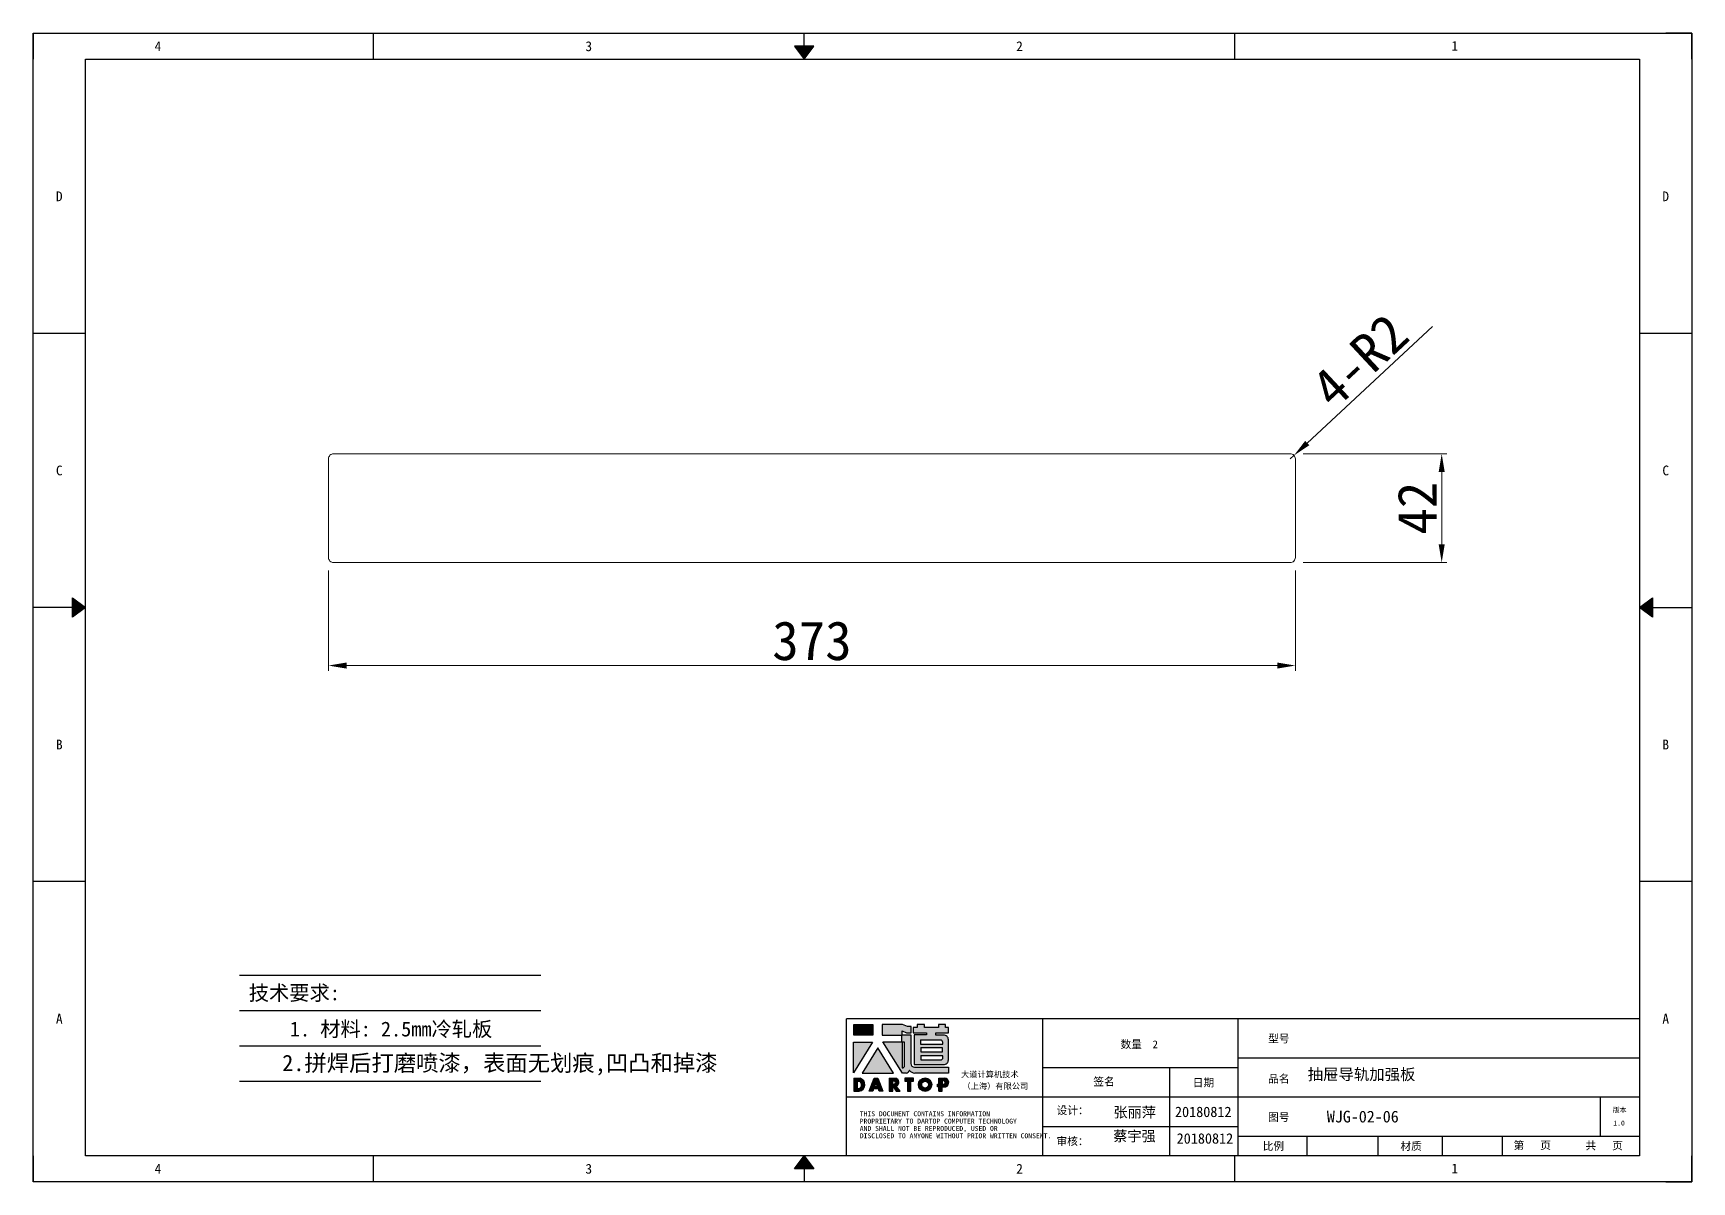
# Model space of a CAD drawing. Header units: millimetres. Extents: x 13106 to 40242, y 18888 to 28426.
# Drawn here: x 39602 to 40242, y 20057 to 20500 of the extents above; entities that cross this region are included whole.
import ezdxf
from ezdxf.enums import TextEntityAlignment as Align

# ---------------------------------------------------------------- set-up
doc = ezdxf.new("R2010")
doc.units = ezdxf.units.MM
doc.header["$PDSIZE"] = -1
doc.linetypes.add('DOT', pattern=[0.25, 0, -0.25])
doc.layers.add('4', color=7, linetype='Continuous')
doc.layers.add('print', color=30, linetype='Continuous')
doc.layers.add('dim', color=2, linetype='Continuous', lineweight=9)
doc.styles.add('Dartop', font='')
doc.styles.add('HZ', font='')
doc.styles.add('hzHT', font='simhei.ttf')
doc.styles.get('Dartop').set_extended_font_data('FangSong_GB2312')
doc.styles.get('HZ').set_extended_font_data('SimSun')
doc.dimstyles.new('3', dxfattribs={"dimtxt": 15, "dimasz": 7, "dimexe": 2, "dimexo": 3, "dimgap": 2, "dimtad": 1, "dimzin": 9, "dimdsep": 46, "dimtxsty": 'Standard', "dimcen": 1, "dimadec": 1, "dimazin": 2, "dimtfac": 0.5, "dimtmove": 0, "dimatfit": 3, "dimfxl": 0, "dimtolj": 1, "dimlwd": 9, "dimlwe": 9, "dimarcsym": 0})

# ---------------------------------------------------------------- blocks, each defined once
blk = doc.blocks.new('*D314')
at = {"layer": 'Defpoints', "color": 0, "lineweight": 9, "transparency": 16777216}
for p in [(39716.27, 20295.65), (40089.27, 20295.65), (40089.27, 20255.94)]:
    blk.add_point(p, dxfattribs=at)
at = {"layer": 'dim', "color": 0, "lineweight": 9, "transparency": 16777216}
for p, q in [((39716.27, 20292.65), (39716.27, 20253.94)), ((40089.27, 20292.65), (40089.27, 20253.94)), ((39723.27, 20255.94), (40082.27, 20255.94))]:
    blk.add_line(p, q, dxfattribs=at)
for points in [[(39723.27, 20257.11), (39723.27, 20254.77), (39716.27, 20255.94)], [(40082.27, 20257.11), (40082.27, 20254.77), (40089.27, 20255.94)]]:
    blk.add_solid(points, dxfattribs=at)
at = {"layer": 'dim', "color": 0, "lineweight": 9, "transparency": 16777216, "insert": (39902.77, 20265.44), "char_height": 15, "attachment_point": 5}
blk.add_mtext('\\A1;373', dxfattribs=at)
blk = doc.blocks.new('*D315')
at = {"layer": 'Defpoints', "color": 0, "lineweight": 9, "transparency": 16777216}
for p in [(40089.27, 20337.65), (40145.72, 20337.65), (40089.27, 20295.65)]:
    blk.add_point(p, dxfattribs=at)
at = {"layer": 'dim', "color": 0, "lineweight": 9, "transparency": 16777216}
for p, q in [((40092.27, 20337.65), (40147.72, 20337.65)), ((40145.72, 20302.65), (40145.72, 20330.65)), ((40092.27, 20295.65), (40147.72, 20295.65))]:
    blk.add_line(p, q, dxfattribs=at)
for points in [[(40144.55, 20330.65), (40146.88, 20330.65), (40145.72, 20337.65)], [(40144.55, 20302.65), (40146.88, 20302.65), (40145.72, 20295.65)]]:
    blk.add_solid(points, dxfattribs=at)
at = {"layer": 'dim', "color": 0, "lineweight": 9, "transparency": 16777216, "insert": (40136.22, 20316.65), "char_height": 15, "attachment_point": 5, "rotation": 90}
blk.add_mtext('\\A1;42', dxfattribs=at)
blk = doc.blocks.new('*D316')
at = {"layer": 'Defpoints', "color": 0, "lineweight": 9, "transparency": 16777216}
for p in [(40087.27, 20335.65), (40088.73, 20337.01)]:
    blk.add_point(p, dxfattribs=at)
at = {"layer": 'dim', "color": 0, "lineweight": 9, "transparency": 16777216}
for p, q in [((40142.16, 20386.76), (40093.85, 20341.78)), ((40087.27, 20335.65), (40088.73, 20337.01))]:
    blk.add_line(p, q, dxfattribs=at)
blk.add_solid([(40093.06, 20342.64), (40094.65, 20340.93), (40088.73, 20337.01)], dxfattribs=at)
at = {"layer": 'dim', "color": 0, "lineweight": 9, "transparency": 16777216, "insert": (40114.09, 20373.61), "char_height": 15, "attachment_point": 5, "rotation": 42.95706}
blk.add_mtext('\\A1;4-R2', dxfattribs=at)
blk = doc.blocks.new('*U107')
at = {"color": 254, "linetype": 'Continuous', "extrusion": (0, 0, -1)}
for points in [[(-17, 0.333), (-16.812, 0.25), (-17, 0.5)], [(-17, 0.333), (-17.188, 0.25), (-16.812, 0.25)], [(-17, 0.333), (-17, 0.5), (-17.188, 0.25)]]:
    blk.add_solid(points, dxfattribs=at)
blk = doc.blocks.new('*U106')
at = {"color": 254, "linetype": 'Continuous', "extrusion": (0, 0, -1)}
for points in [[(-33.167, 11), (-33, 11), (-33.25, 11.188)], [(-33.167, 11), (-33.25, 11.188), (-33.25, 10.812)], [(-33.167, 11), (-33.25, 10.812), (-33, 11)]]:
    blk.add_solid(points, dxfattribs=at)
blk = doc.blocks.new('*U108')
at = {"color": 254, "linetype": 'Continuous'}
for points in [[(17, 21.667), (17.188, 21.75), (16.812, 21.75)], [(17, 21.667), (16.812, 21.75), (17, 21.5)], [(17, 21.667), (17, 21.5), (17.188, 21.75)]]:
    blk.add_solid(points, dxfattribs=at)
blk = doc.blocks.new('*U105')
at = {"color": 254, "linetype": 'Continuous', "extrusion": (0, 0, -1)}
for points in [[(-0.833, 11), (-0.75, 10.812), (-0.75, 11.188)], [(-0.833, 11), (-0.75, 11.188), (-1, 11)], [(-0.833, 11), (-1, 11), (-0.75, 10.812)]]:
    blk.add_solid(points, dxfattribs=at)
blk = doc.blocks.new('dadao')
for p, q in [((48, 19.2), (44.9, 10.4)), ((44.9, 10.4), (51.2, 10.4)), ((51.2, 10.4), (48, 19.2))]:
    blk.add_line(p, q)
for points in [[(41.8, 121.6), (41.8, 143.7), (-0.4, 143.7), (-0.4, 121.6), (41.8, 121.6)], [(104.8, 122), (104.8, 130.3), (114.1, 126.3), (124.2, 126.3), (124.2, 139.6), (115.9, 139.6), (105.1, 143.9), (61.5, 143.9)], [(61.7, 144), (61.7, 121.3), (103.9, 121.3)], [(113.4, 38.7), (105.1, 38.7), (63, 106.5), (103.9, 106.5), (103.9, 120.9), (103.9, 121.3)], [(109.7, 53.6), (109.7, 106.2), (104.3, 106.2), (104.3, 50.4), (106.6, 50.4)], [(144.6, 94.4), (144.6, 84.8), (192, 84.8), (192, 94.1), (144.9, 94.1)], [(120.2, 45), (119.5, 45), (119.5, 44.6)], [(0, 28), (0, 0), (11.8, 0)], [(0.1, 28), (14, 28)], [(7.1, 21.8), (7.1, 6.1), (12, 6.1)], [(7.1, 21.8), (11.4, 21.8)], [(76.8, 28.2), (76.8, 0), (84.1, 0), (84.1, 11.1), (91.6, -0.1), (100.3, -0.1), (91.7, 11.1)], [(76.8, 28.2), (90.6, 28.2)], [(84, 22.7), (84, 15.3), (87.2, 15.3)], [(84, 22.7), (87.3, 22.7)], [(183.7, 0), (183.7, 9.6), (180.6, 9.6), (180.6, 14.9), (183.8, 14.9), (183.8, 28.1), (196.1, 28.1), (196.5, 28.1)], [(183.7, 0), (190.9, 0), (190.9, 9.6), (198.8, 9.6)], [(194.9, 22.3), (190.8, 22.3), (190.8, 15), (194.4, 15)]]:
    blk.add_lwpolyline(points)
blk.add_lwpolyline([(137.1, 144.2), (137.1, 137.9), (128.3, 137.9), (128.3, 126.5), (157.3, 126.5), (157.3, 121.5), (130.3, 121.5), (130.3, 57.5), (194.4, 57.5, 0.414214), (204.4, 67.5), (204.4, 111.3, 0.414214), (194.4, 121.3), (177.5, 121.3), (177.5, 126.3), (204.7, 126.3), (204.7, 137.7), (198.2, 137.7), (198.2, 143.9), (183.3, 143.9), (183.3, 138), (153, 138), (153, 144.2), (137.1, 144.2)], format="xyb", close=True)
for points in [[(104.8, 122), (123.4, 122), (123.4, 60, 0.414214), (131.4, 52), (204.8, 52), (204.8, 39.1), (131.7, 39.1)], [(144.3, 110.8), (144.3, 101.8), (192.3, 101.8), (192.3, 105.5, 0.414214), (187.3, 110.5), (144.3, 110.5)], [(144.6, 77), (144.6, 67.5), (187.6, 67.5, 0.414214), (192.6, 72.5), (192.6, 76.4), (144.6, 76.4)]]:
    blk.add_lwpolyline(points, format="xyb")
for points in [[(-0.3, 106.2), (40.4, 106.2), (-0.3, 39.7), (-0.3, 106.2)], [(51.7, 94.1), (18.4, 39.3), (86.2, 39.3)], [(43.8, 28.2), (51.8, 28.2), (62.6, -0.1), (55, -0.1), (53.2, 5), (42.9, 5), (41.1, 0), (33.6, 0)], [(110, 28.1), (110, 21.9), (116, 21.9), (116, -0.1), (123.2, -0.1), (123.2, 22), (129.2, 22), (129.2, 28.1), (110, 28.1)]]:
    blk.add_lwpolyline(points, close=True)
for radius in [14.5, 7.44]:
    blk.add_circle((154.2, 14.2), radius)
for centre, radius, start, end in [((99.2, 60.7), 12.6, 305.6399, 325.969), ((111.6, 46.7), 8.19, 282.9811, 347.6627), ((136, 61.7), 22.9, 226.7358, 259.3209), ((8.5, 13.9), 8.49, 294.2143, 69.7177), ((9.6, 14.2), 14.4, 278.6604, 72.3203), ((86.4, 19), 3.8, 282.527, 76.7196), ((88.6, 19.4), 8.95, 290.6073, 77.2124), ((193.7, 18.7), 3.8, 280.9891, 72.5513), ((195.7, 18.6), 9.51, 288.8959, 85.2442)]:
    blk.add_arc(centre, radius, start, end)

msp = doc.modelspace()

# ---------------------------------------------------------------- hatches: boundary and pattern name
for points in [[(39926.37, 20117.364), (39918.837, 20117.364), (39918.837, 20113.428), (39926.37, 20113.428)], [(39926.128, 20110.674), (39918.857, 20110.674), (39918.857, 20098.802)], [(39928.143, 20108.52), (39922.199, 20098.723), (39934.302, 20098.723)], [(39941.987, 20096.719), (39938.548, 20096.719), (39938.548, 20095.628), (39939.621, 20095.628), (39939.621, 20091.695), (39940.906, 20091.695), (39940.906, 20095.63), (39941.987, 20095.63)]]:
    msp.add_hatch(color=0).paths.add_polyline_path(points)
h = msp.add_hatch(color=0)
h.paths.add_polyline_path([(39937.629, 20114.972), (39939.291, 20114.254), (39941.089, 20114.254), (39941.089, 20116.633), (39939.606, 20116.633), (39937.674, 20117.396), (39929.93, 20117.396), (39929.93, 20113.372), (39937.464, 20113.372), (39937.464, 20113.291), (39937.464, 20110.719), (39930.158, 20110.719), (39937.673, 20098.625), (39939.161, 20098.625, 0.2793748), (39940.248, 20099.681), (39940.248, 20099.737), (39940.379, 20099.737, 0.1431454), (39942.427, 20098.694), (39955.486, 20098.694), (39955.486, 20100.988), (39942.372, 20100.988, -0.4142136), (39940.943, 20102.417), (39940.943, 20113.499), (39937.629, 20113.499)])
h.paths.add_polyline_path([(39937.54, 20110.668), (39938.498, 20110.667), (39938.498, 20101.281, -0.0889357), (39937.943, 20100.71), (39937.537, 20100.71)], flags=16)
h = msp.add_hatch(color=0)
h.paths.add_polyline_path([(39955.463, 20116.3), (39954.302, 20116.3), (39954.302, 20117.405), (39951.646, 20117.405), (39951.646, 20116.355), (39946.224, 20116.355), (39946.224, 20117.46), (39943.384, 20117.46), (39943.384, 20116.334), (39941.815, 20116.334), (39941.815, 20114.297), (39946.993, 20114.297), (39946.993, 20113.396), (39942.168, 20113.396), (39942.168, 20101.986), (39953.623, 20101.986, 0.4142136), (39955.408, 20103.771), (39955.408, 20111.585, 0.4142136), (39953.623, 20113.371), (39950.595, 20113.371), (39950.595, 20114.255), (39955.463, 20114.255)])
h.paths.add_polyline_path([(39952.358, 20111.436, -0.4142136), (39953.25, 20110.543), (39953.25, 20109.889), (39944.675, 20109.889), (39944.675, 20111.436)], flags=16)
h.paths.add_polyline_path([(39953.195, 20108.507), (39953.195, 20106.849), (39944.73, 20106.849), (39944.73, 20108.507)], flags=16)
h.paths.add_polyline_path([(39953.306, 20105.357), (39953.306, 20104.647, -0.4142136), (39952.413, 20103.754), (39944.73, 20103.754), (39944.73, 20105.357)], flags=16)
h = msp.add_hatch(color=0)
h.paths.add_polyline_path([(39921.405, 20096.701), (39918.91, 20096.701), (39918.91, 20091.71), (39921.011, 20091.71, 0.7930159)])
h.paths.add_polyline_path([(39921.048, 20092.803), (39920.176, 20092.803), (39920.176, 20095.608), (39920.952, 20095.608, -0.6713609)], flags=16)
h = msp.add_hatch(color=0)
h.paths.add_polyline_path([(39928.162, 20096.742), (39926.738, 20096.742), (39924.908, 20091.705), (39926.256, 20091.705), (39926.573, 20092.598), (39928.4, 20092.598), (39928.724, 20091.694), (39930.084, 20091.694)])
h.paths.add_polyline_path([(39928.051, 20093.56), (39926.919, 20093.56), (39927.475, 20095.143)], flags=16)
h = msp.add_hatch(color=0)
h.paths.add_polyline_path([(39935.081, 20096.739), (39932.628, 20096.739), (39932.628, 20091.702), (39933.925, 20091.702), (39933.925, 20093.699), (39935.257, 20091.684), (39936.824, 20091.684), (39935.29, 20093.686, 0.7440549)])
h.paths.add_polyline_path([(39933.913, 20094.444), (39933.913, 20095.767), (39934.492, 20095.767, -0.796809), (39934.484, 20094.444)], flags=16)
h = msp.add_hatch(color=0)
h.paths.add_polyline_path([(39943.857, 20094.238, 1), (39949.029, 20094.238, 1)])
h.paths.add_polyline_path([(39947.771, 20094.238, -1), (39945.114, 20094.238, -1)], flags=16)
h = msp.add_hatch(color=0)
h.paths.add_polyline_path([(39953.989, 20096.727), (39953.915, 20096.727), (39951.728, 20096.727), (39951.728, 20094.376), (39951.147, 20094.376), (39951.147, 20093.422), (39951.718, 20093.422), (39951.718, 20091.711), (39952.995, 20091.711), (39952.995, 20093.429), (39954.398, 20093.429, 0.8123038)])
h.paths.add_polyline_path([(39952.976, 20094.383), (39952.976, 20095.697), (39953.703, 20095.697, -0.7782134), (39953.629, 20094.383)], flags=16)

# ---------------------------------------------------------------- linework, layer by layer
at = {"color": 0, "linetype": 'DOT'}
for p, q in [((39602.346, 20499.922), (40232.139, 20499.922)), ((39602.346, 20066.825), (39602.346, 20489.85)), ((40242.211, 20489.85), (40242.211, 20066.825)), ((40232.139, 20056.753), (39602.346, 20056.753))]:
    msp.add_line(p, q, dxfattribs=at)
at = {"color": 0}
for p, q in [((39602.346, 20499.922), (39602.346, 20489.85)), ((39602.346, 20499.922), (39602.346, 20499.922)), ((39733.574, 20489.85), (39733.574, 20499.922)), ((39899.763, 20494.886), (39899.763, 20499.922)), ((40065.951, 20489.85), (40065.951, 20499.922)), ((40242.211, 20499.922), (40232.139, 20499.922)), ((40242.211, 20489.85), (40242.211, 20499.922)), ((39622.49, 20066.825), (39622.49, 20489.85)), ((39622.49, 20489.85), (40222.067, 20489.85)), ((40222.067, 20489.85), (40222.067, 20066.825)), ((39622.49, 20384.093), (39602.346, 20384.093)), ((40242.211, 20384.093), (40222.067, 20384.093)), ((39617.454, 20278.337), (39602.346, 20278.337)), ((40227.103, 20278.337), (40242.211, 20278.337)), ((39622.49, 20172.581), (39602.346, 20172.581)), ((40242.211, 20172.581), (40222.067, 20172.581)), ((40222.067, 20119.703), (39916.13, 20119.703)), ((39916.13, 20066.825), (39916.13, 20119.703)), ((39991.67, 20119.703), (39991.67, 20066.825)), ((40067.21, 20066.825), (40067.21, 20119.703)), ((40067.21, 20104.595), (40222.067, 20104.595)), ((39991.67, 20100.818), (40067.21, 20100.818)), ((40040.771, 20100.818), (40040.771, 20066.825)), ((39916.13, 20089.487), (39991.67, 20089.487)), ((39991.67, 20089.487), (40222.067, 20089.487)), ((40206.959, 20074.379), (40206.959, 20089.487)), ((39991.67, 20078.156), (40067.21, 20078.156)), ((40067.21, 20074.379), (40222.067, 20074.379)), ((40093.787, 20066.825), (40093.787, 20074.379)), ((40121.176, 20066.825), (40121.176, 20074.379)), ((40146.075, 20066.825), (40146.075, 20074.379)), ((40169.189, 20066.825), (40169.189, 20074.379)), ((39602.346, 20066.825), (39602.346, 20056.753)), ((40222.067, 20066.825), (39622.49, 20066.825)), ((39733.574, 20056.753), (39733.574, 20066.825)), ((40065.951, 20056.753), (40065.951, 20066.825)), ((40242.211, 20056.753), (40242.211, 20066.825)), ((39899.763, 20061.789), (39899.763, 20056.753)), ((39602.346, 20056.753), (39602.346, 20056.753)), ((40232.139, 20056.753), (40242.211, 20056.753))]:
    msp.add_line(p, q, dxfattribs=at)
for points in [[(39899.763, 20489.85), (39903.54, 20494.886), (39895.986, 20494.886), (39899.763, 20489.85)], [(39622.49, 20278.337), (39617.454, 20274.56), (39617.454, 20282.114), (39622.49, 20278.337)], [(40222.067, 20278.337), (40227.103, 20282.114), (40227.103, 20274.56), (40222.067, 20278.337)], [(39899.763, 20066.825), (39903.54, 20061.789), (39895.986, 20061.789), (39899.763, 20066.825)]]:
    msp.add_lwpolyline(points, close=True, dxfattribs=at)
at = {"layer": 'Defpoints'}
for p, q in [((39681.979, 20136.54), (39798.238, 20136.54)), ((39681.979, 20122.89), (39798.238, 20122.89)), ((39681.979, 20122.89), (39798.238, 20122.89)), ((39681.979, 20109.24), (39798.238, 20109.24)), ((39681.979, 20095.59), (39798.238, 20095.59))]:
    msp.add_line(p, q, dxfattribs=at)
at = {"layer": 'dim', "lineweight": 9}
msp.add_lwpolyline([(39718.268, 20295.651), (40087.268, 20295.651, 0.4142136), (40089.268, 20297.651), (40089.268, 20335.651, 0.4142136), (40087.268, 20337.651), (39718.268, 20337.651, 0.4142136), (39716.268, 20335.651), (39716.268, 20297.651, 0.4142136)], format="xyb", close=True, dxfattribs=at)
at = {"layer": 'print'}
msp.add_lwpolyline([(39602.346, 20499.922), (40242.211, 20499.922), (40242.211, 20056.753), (39602.346, 20056.753)], close=True, dxfattribs=at)

# ---------------------------------------------------------------- block references
at = {"color": 0, "linetype": 'Continuous', "xscale": 20.14402654906928, "yscale": 20.14402654921842, "zscale": 20.14402654921862}
for name, p in [('*U108', (39557.314, 20056.753)), ('*U105', (39602.346, 20056.753)), ('*U106', (39557.314, 20056.753)), ('*U107', (39557.314, 20056.753))]:
    msp.add_blockref(name, p, dxfattribs=at)
at = {"color": 0, "xscale": 0.1785493262164481, "yscale": 0.178549326230053, "zscale": 0.1785493262317104}
msp.add_blockref('dadao', (39918.91, 20091.71), dxfattribs=at)

# ---------------------------------------------------------------- texts
at = {"color": 0}
for s, height, style, p in [('4', 3.777, 'Dartop', (39650.48, 20494.886)), ('3', 3.777, 'Dartop', (39816.669, 20494.886)), ('2', 3.777, 'Dartop', (39982.857, 20494.886)), ('1', 3.777, 'Dartop', (40150.767, 20495.005)), ('D', 3.777, 'Dartop', (39612.418, 20436.971)), ('D', 3.777, 'Dartop', (40232.139, 20436.971)), ('C', 3.777, 'Dartop', (39612.418, 20331.215)), ('C', 3.777, 'Dartop', (40232.139, 20331.215)), ('B', 3.777, 'Dartop', (39612.418, 20225.459)), ('B', 3.777, 'Dartop', (40232.139, 20225.459)), ('A', 3.777, 'Dartop', (39612.418, 20119.703)), ('A', 3.777, 'Dartop', (40232.139, 20119.703)), ('数量  2', 3.0216, 'hzHT', (40029.034, 20109.798)), ('型号', 3.0216, 'hzHT', (40082.887, 20112.017)), ('品名', 3.0216, 'hzHT', (40082.887, 20096.505)), ('抽屉导轨加强板', 4.3511, 'hzHT', (40114.8, 20098.223)), ('签名', 3.0216, 'hzHT', (40015.46, 20095.398)), ('日期', 3.0216, 'hzHT', (40053.801, 20095.027)), ('版本', 1.8885, 'hzHT', (40214.368, 20084.473)), ('图号', 3.0216, 'hzHT', (40082.887, 20081.736)), ('WJG-02-06', 4.5324, 'hzHT', (40115.278, 20081.924)), ('1.0', 1.8885, 'Dartop', (40214.14, 20079.426)), ('第   页', 3.0216, 'hzHT', (40180.647, 20070.837)), ('共   页', 3.0216, 'hzHT', (40208.403, 20070.727)), ('比例', 3.0216, 'hzHT', (40080.78, 20070.523)), ('材质', 3.0216, 'hzHT', (40133.905, 20070.523)), ('4', 3.777, 'Dartop', (39650.48, 20061.789)), ('3', 3.777, 'Dartop', (39816.669, 20061.789)), ('2', 3.777, 'Dartop', (39982.857, 20061.789)), ('1', 3.777, 'Dartop', (40150.767, 20061.909))]:
    msp.add_text(s, height=height, dxfattribs=dict(at, style=style)).set_placement(p, align=Align.MIDDLE_CENTER)
at = {"style": 'HZ'}
for s, p in [('技术要求:', (39703.092, 20129.651)), ('     1. 材料: 2.5mm冷轧板', (39730.667, 20115.709))]:
    msp.add_text(s, height=5.733, dxfattribs=at).set_placement(p, align=Align.MIDDLE_CENTER)
at = {"color": 0, "style": 'hzHT'}
msp.add_text('2.拼焊后打磨喷漆，表面无划痕,凹凸和掉漆', height=6.31572, dxfattribs=at).set_placement((39698.403, 20105.77), align=Align.TOP_LEFT)
for s, height, p in [('设计：', 3.0216, (39997.156, 20082.809)), ('张丽萍', 4.01, (40019.075, 20081.596)), ('20180812', 4.01, (40042.819, 20081.749)), ('THIS DOCUMENT CONTAINS INFORMATION', 1.8885, (39921.228, 20082.065)), ('PROPRIETARY TO DARTOP COMPUTER TECHNOLOGY', 1.8885, (39921.228, 20079.233)), ('AND SHALL NOT BE REPRODUCED, USED OR', 1.8885, (39921.228, 20076.4)), ('DISCLOSED TO ANYONE WITHOUT PRIOR WRITTEN CONSENT.', 1.8885, (39921.228, 20073.567)), ('审核：', 3.0216, (39997.111, 20070.911)), ('蔡宇强', 4.01, (40018.999, 20072.402)), ('20180812', 4.01, (40043.468, 20071.479))]:
    msp.add_text(s, height=height, dxfattribs=at).set_placement(p)
at = {"layer": '4', "color": 0, "style": 'hzHT'}
for s, p in [('大道计算机技术', (39960.288, 20097.065)), ('（上海）有限公司', (39960.858, 20092.549))]:
    msp.add_text(s, height=2.2662, dxfattribs=at).set_placement(p)

# ---------------------------------------------------------------- dimensions: what is measured, and where the dimension line sits
at = {"layer": 'dim', "lineweight": 9}
dim = msp.add_radius_dim(center=(40087.268, 20335.651), mpoint=(40088.732, 20337.014), text='4-<>', dimstyle='3', dxfattribs=at)
dim.commit()
dim.dimension.update_dxf_attribs({"geometry": '*D316', "text_midpoint": (40114.094, 20373.61)})
dim = msp.add_linear_dim(base=(40145.718, 20337.651), p1=(40089.268, 20295.651), p2=(40089.268, 20337.651), angle=90, dimstyle='3', dxfattribs=at)
dim.commit()
dim.dimension.update_dxf_attribs({"geometry": '*D315', "text_midpoint": (40136.218, 20316.651)})
dim = msp.add_linear_dim(base=(40089.268, 20255.94), p1=(39716.268, 20295.651), p2=(40089.268, 20295.651), dimstyle='3', dxfattribs=at)
dim.commit()
dim.dimension.update_dxf_attribs({"geometry": '*D314', "text_midpoint": (39902.768, 20265.44)})

doc.saveas('drawing.dxf')
